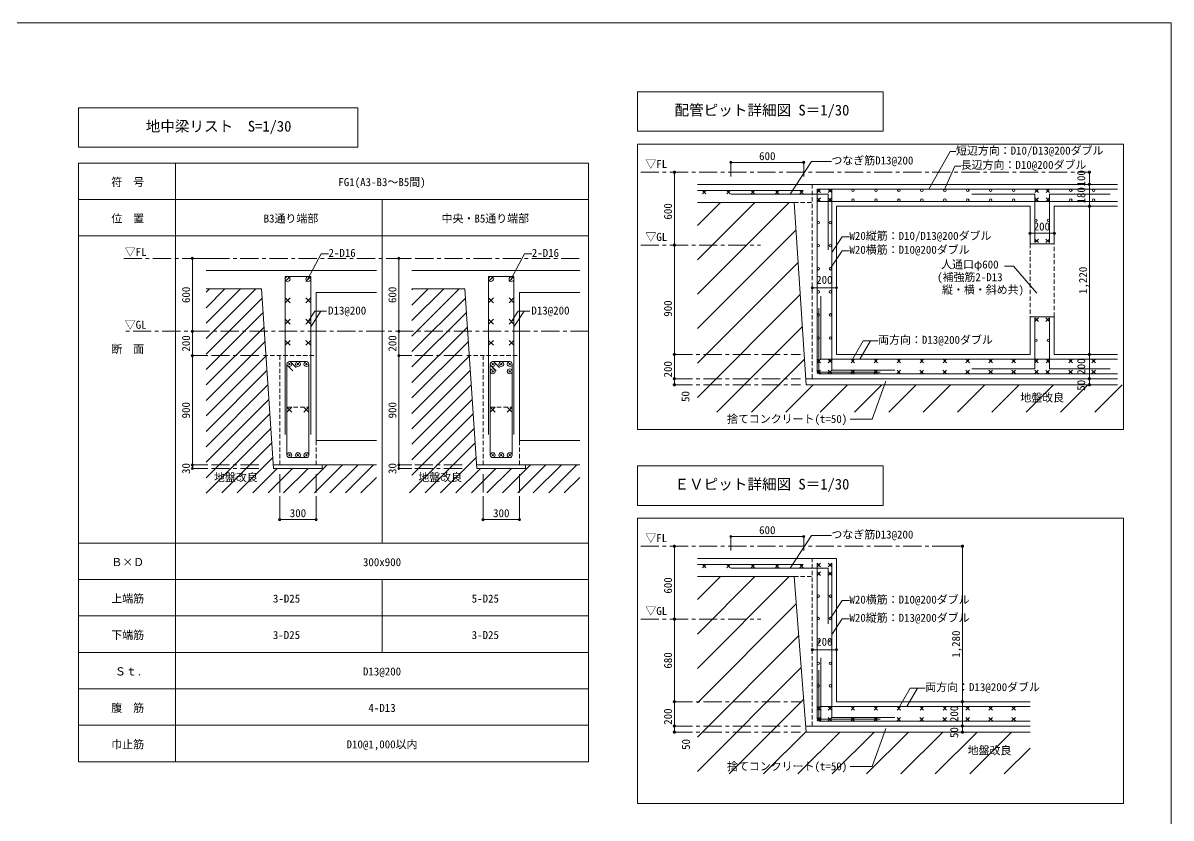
# Model space of a CAD drawing. Units: millimetres on the paper, enlarged 200 times, with parts at 1:30. Extents: x -919659 to 1109242, y -84607 to 904409.
# Drawn here: x 62246 to 125244, y -48249 to -4607 of the extents above; entities that cross this region are included whole.
import ezdxf
from ezdxf.enums import TextEntityAlignment as Align

# ---------------------------------------------------------------- set-up
doc = ezdxf.new("R2010")
doc.units = ezdxf.units.MM
doc.header["$LTSCALE"] = 200
doc.header["$PDMODE"] = 32
doc.header["$PDSIZE"] = 120
doc.linetypes.add('CHAIN1', pattern=[8, 5, -1, 1, -1])
doc.linetypes.add('DASHED1', pattern=[1.8, 1.2, -0.6])
for name, color, linetype, lineweight in [('7-8_', 7, 'Continuous', 9), ('8-0_', 7, 'Continuous', 9), ('8-1_', 7, 'Continuous', 9), ('8-2_', 4, 'Continuous', 5), ('8-7_寸法', 7, 'Continuous', 5), ('8-8_', 7, 'Continuous', 9), ('8-F_予備１', 4, 'CHAIN1', 5)]:
    doc.layers.add(name, color=color, linetype=linetype, lineweight=lineweight)
doc.styles.add('ＭＳ ゴシック', font='')
doc.styles.get('ＭＳ ゴシック').set_extended_font_data('MS Gothic')

msp = doc.modelspace()

# ---------------------------------------------------------------- hatches: boundary and pattern name
at = {"layer": '8-1_'}
for points in [[(76903.6, -23331.3, 1), (76830.6, -23331.3, 1)], [(77370.3, -23331.3, 1), (77297.3, -23331.3, 1)], [(77837, -23331.3, 1), (77764, -23331.3, 1)], [(88060.6, -23331.3, 1), (87987.6, -23331.3, 1)], [(88527.3, -23331.3, 1), (88454.3, -23331.3, 1)], [(88993.9, -23331.3, 1), (88920.9, -23331.3, 1)], [(88060.6, -23731.3, 1), (87987.6, -23731.3, 1)], [(88993.9, -23731.3, 1), (88920.9, -23731.3, 1)], [(76903.6, -28331.3, 1), (76830.6, -28331.3, 1)], [(77370.3, -28331.3, 1), (77297.3, -28331.3, 1)], [(77837, -28331.3, 1), (77764, -28331.3, 1)], [(88060.6, -28331.3, 1), (87987.6, -28331.3, 1)], [(88527.3, -28331.3, 1), (88454.3, -28331.3, 1)], [(88993.9, -28331.3, 1), (88920.9, -28331.3, 1)]]:
    msp.add_hatch(color=256, dxfattribs=at).paths.add_polyline_path(points)

# ---------------------------------------------------------------- linework, layer by layer
at = {"layer": '7-8_', "color": 5, "lineweight": 5}
for p in [(9844.5, -4606.6), (125244.5, -84606.6)]:
    msp.add_line(p, (125244.5, -4606.6), dxfattribs=at)
at = {"layer": '8-0_', "color": 3, "lineweight": 13}
for p, q in [((95974.6, -8386.6), (95974.6, -10553.3)), ((95974.6, -8386.6), (109453.6, -8386.6)), ((109453.6, -8386.6), (109453.6, -10553.3)), ((65284.6, -11432.8), (65284.6, -9266.2)), ((65284.6, -9266.2), (80617.9, -9266.2)), ((80617.9, -11432.8), (80617.9, -9266.2)), ((95974.6, -10553.3), (109453.6, -10553.3)), ((95974.6, -11251.1), (95974.6, -26917.8)), ((95974.6, -11251.1), (122641.3, -11251.1)), ((122641.3, -11251.1), (122641.3, -26917.8)), ((80617.9, -11432.8), (65284.6, -11432.8)), ((93284.6, -12297.4), (65284.6, -12297.4)), ((65284.6, -12297.4), (65284.6, -45158.2)), ((70617.9, -12297.4), (70617.9, -45158.2)), ((93284.6, -12297.4), (93284.6, -45158.2)), ((122303.7, -13466.1), (99251, -13466.1)), ((93284.6, -14297.4), (65284.6, -14297.4)), ((81951.2, -14297.4), (81951.2, -33158.2)), ((104556, -14466.1), (99251, -14466.1)), ((104556, -14466.1), (105222.6, -24466.1)), ((106889.3, -14666.1), (117506.2, -14666.1)), ((117506.2, -14666.1), (117506.2, -16732.8)), ((118839.5, -14666.1), (122303.7, -14666.1)), ((118839.5, -16732.8), (118839.5, -14666.1)), ((93284.6, -16297.4), (65284.6, -16297.4)), ((117506.2, -16732.8), (118839.5, -16732.8)), ((117506.2, -16732.8), (118839.5, -16732.8)), ((81640.6, -18198), (72293.8, -18198)), ((92797.6, -18198), (83591.1, -18198)), ((72293.8, -19198), (75333.8, -19198)), ((76000.5, -29064.7), (75333.8, -19198)), ((81640.6, -19398), (78333.8, -19398)), ((78333.8, -19398), (78333.8, -27531.3)), ((83591.1, -19198), (86490.8, -19198)), ((87157.4, -29064.7), (86490.8, -19198)), ((92797.6, -19398), (89490.8, -19398)), ((89490.8, -19398), (89490.8, -27531.3)), ((117506.2, -20732.8), (118839.5, -20732.8)), ((117506.2, -20732.8), (117506.2, -22799.5)), ((118839.5, -22799.5), (118839.5, -20732.8)), ((118839.5, -22799.5), (122303.7, -22799.5)), ((122303.7, -24132.8), (105206, -24132.8)), ((122303.7, -24466.1), (105222.6, -24466.1)), ((95974.6, -26917.8), (122641.3, -26917.8)), ((78333.8, -27531.3), (81640.6, -27531.3)), ((89490.8, -27531.3), (92797.6, -27531.3)), ((81640.6, -28864.7), (75982.8, -28864.7)), ((78667.1, -28864.7), (78667.1, -29064.7)), ((87157.4, -28864.7), (92797.6, -28864.7)), ((89824.1, -28864.7), (89824.1, -29064.7)), ((95974.6, -28917.8), (95974.6, -31084.5)), ((95974.6, -28917.8), (109453.6, -28917.8)), ((109453.6, -28917.8), (109453.6, -31084.5)), ((76000.5, -29064.7), (78667.1, -29064.7)), ((87157.4, -29064.7), (89824.1, -29064.7)), ((95974.6, -31084.5), (109453.6, -31084.5)), ((95974.6, -31782.3), (95974.6, -47449)), ((95974.6, -31782.3), (122641.3, -31782.3)), ((122641.3, -31782.3), (122641.3, -47449)), ((106889.3, -33997.3), (99251, -33997.3)), ((106889.3, -33997.3), (106889.3, -41864)), ((93284.6, -35158.2), (65284.6, -35158.2)), ((81951.2, -35158.2), (81951.2, -39158.2)), ((104556, -34997.3), (99251, -34997.3)), ((104556, -34997.3), (105222.6, -43530.7)), ((93284.6, -37158.2), (65284.6, -37158.2)), ((93284.6, -39158.2), (65284.6, -39158.2)), ((93284.6, -41158.2), (65284.6, -41158.2)), ((106889.3, -41864), (117506.2, -41864)), ((93284.6, -43158.2), (65284.6, -43158.2)), ((117506.2, -43197.3), (105206, -43197.3)), ((117506.2, -43530.7), (105222.6, -43530.7)), ((65284.6, -45158.2), (93284.6, -45158.2)), ((95974.6, -47449), (122641.3, -47449))]:
    msp.add_line(p, q, dxfattribs=at)
at = {"layer": '8-0_', "color": 3, "linetype": 'DASHED1', "lineweight": 13}
for p, q in [((105556, -24132.8), (105556, -13466.1)), ((104556, -14466.1), (105556, -14466.1)), ((117506.2, -16732.8), (117506.2, -20732.8)), ((118839.5, -20732.8), (118839.5, -16732.8)), ((75451.8, -22864.7), (78333.8, -22864.7)), ((76333.8, -22864.7), (76333.8, -28864.7)), ((86608.7, -22864.7), (89490.8, -22864.7)), ((87490.8, -22864.7), (87490.8, -28864.7)), ((78333.8, -28864.7), (78333.8, -27531.3)), ((89490.8, -28864.7), (89490.8, -27531.3)), ((105556, -43197.3), (105556, -33997.3)), ((104556, -34997.3), (105556, -34997.3))]:
    msp.add_line(p, q, dxfattribs=at)
at = {"layer": '8-0_', "color": 3, "lineweight": 13}
for points in [[(106889.3, -14666.1), (106889.3, -22799.5), (117506.2, -22799.5)], [(93284.6, -33158.2), (81951.2, -33158.2), (65284.6, -33158.2)]]:
    msp.add_lwpolyline(points, dxfattribs=at)
at = {"layer": '8-1_'}
for p, q in [((99251, -13799.5), (105056, -13799.5)), ((99722.6, -13799.5), (99534.1, -13988)), ((99534.1, -13799.5), (99722.6, -13988)), ((101056, -13799.5), (100867.4, -13988)), ((100867.4, -13799.5), (101056, -13988)), ((102389.3, -13799.5), (102200.7, -13988)), ((102200.7, -13799.5), (102389.3, -13988)), ((103722.6, -13799.5), (103534.1, -13988)), ((103534.1, -13799.5), (103722.6, -13988)), ((105056, -13799.5), (104867.4, -13988)), ((104867.4, -13799.5), (105056, -13988)), ((106011.2, -13732.8), (105822.6, -13921.4)), ((105822.6, -13732.8), (106011.2, -13921.4)), ((105822.6, -23766.1), (105822.6, -13732.8)), ((105822.6, -13732.8), (118112.9, -13732.8)), ((106434.1, -13732.8), (106622.6, -13921.4)), ((106622.6, -13732.8), (106622.6, -23666.1)), ((122303.7, -13732.8), (114179.5, -13732.8)), ((117779.5, -13732.8), (117968.1, -13921.4)), ((117968.1, -13732.8), (117779.5, -13921.4)), ((118384.3, -13732.8), (118572.9, -13921.4)), ((118572.9, -13732.8), (118384.3, -13921.4)), ((106011.2, -14210.9), (105822.6, -14399.5)), ((105822.6, -14210.9), (106011.2, -14399.5)), ((122303.7, -14399.5), (105822.6, -14399.5)), ((106622.6, -14210.9), (106434.1, -14399.5)), ((106434.1, -14210.9), (106622.6, -14399.5)), ((117772.9, -13999.5), (114306.2, -13999.5)), ((117772.9, -13999.5), (117772.9, -16666.1)), ((117779.5, -14210.9), (117968.1, -14399.5)), ((117968.1, -14210.9), (117779.5, -14399.5)), ((118384.3, -14210.9), (118572.9, -14399.5)), ((118572.9, -14210.9), (118384.3, -14399.5)), ((118572.9, -13999.5), (121906.2, -13999.5)), ((118572.9, -13999.5), (118572.9, -16666.1)), ((117972.9, -16666.1), (117772.9, -16466.1)), ((117772.9, -16666.1), (117972.9, -16466.1)), ((118372.9, -16666.1), (118572.9, -16466.1)), ((118572.9, -16666.1), (118372.9, -16466.1)), ((116101.3, -17959.2), (116602.8, -17959.2)), ((116602.8, -17959.2), (117885.5, -19446.2)), ((78033.8, -18531.3), (76633.8, -18531.3)), ((76633.8, -18798), (76900.5, -18531.3)), ((76633.8, -18531.3), (76633.8, -27198)), ((77767.1, -18798), (78033.8, -18531.3)), ((78033.8, -18531.3), (78033.8, -27198)), ((89190.8, -18531.3), (87790.8, -18531.3)), ((87790.8, -18798), (88057.4, -18531.3)), ((87790.8, -18531.3), (87790.8, -27198)), ((88924.1, -18798), (89190.8, -18531.3)), ((89190.8, -18531.3), (89190.8, -27198)), ((76900.5, -19964.7), (76633.8, -19698)), ((76633.8, -19964.7), (76900.5, -19698)), ((78033.8, -19964.7), (77767.1, -19698)), ((77767.1, -19964.7), (78033.8, -19698)), ((88057.4, -19964.7), (87790.8, -19698)), ((87790.8, -19964.7), (88057.4, -19698)), ((89190.8, -19964.7), (88924.1, -19698)), ((88924.1, -19964.7), (89190.8, -19698)), ((106022.6, -23066.1), (106022.6, -19599.5)), ((105922.6, -23866.1), (105922.6, -20266.1)), ((76900.5, -21131.3), (76633.8, -20864.7)), ((76633.8, -21131.3), (76900.5, -20864.7)), ((78033.8, -21131.3), (77767.1, -20864.7)), ((77767.1, -21131.3), (78033.8, -20864.7)), ((88057.4, -21131.3), (87790.8, -20864.7)), ((87790.8, -21131.3), (88057.4, -20864.7)), ((89190.8, -21131.3), (88924.1, -20864.7)), ((88924.1, -21131.3), (89190.8, -20864.7)), ((117972.9, -20799.5), (117772.9, -20999.5)), ((117772.9, -20799.5), (117972.9, -20999.5)), ((117772.9, -20799.5), (117772.9, -23599.5)), ((118372.9, -20799.5), (118572.9, -20999.5)), ((118572.9, -20799.5), (118372.9, -20999.5)), ((118572.9, -20799.5), (118572.9, -23599.5)), ((76900.5, -22298), (76633.8, -22031.3)), ((76633.8, -22298), (76900.5, -22031.3)), ((78033.8, -22298), (77767.1, -22031.3)), ((77767.1, -22298), (78033.8, -22031.3)), ((88057.4, -22298), (87790.8, -22031.3)), ((87790.8, -22298), (88057.4, -22031.3)), ((89190.8, -22298), (88924.1, -22031.3)), ((88924.1, -22298), (89190.8, -22031.3)), ((77800.5, -23198), (76867.1, -23198)), ((76961.4, -23237.1), (77242.4, -23518)), ((88957.4, -23198), (88024.1, -23198)), ((88118.4, -23237.1), (88399.3, -23518)), ((105822.6, -23066.1), (106011.2, -23254.7)), ((106011.2, -23066.1), (105822.6, -23254.7)), ((122303.7, -23066.1), (106022.6, -23066.1)), ((106434.1, -23066.1), (106622.6, -23254.7)), ((106622.6, -23066.1), (106434.1, -23254.7)), ((107882.6, -23066.1), (107694.1, -23254.7)), ((107694.1, -23066.1), (107882.6, -23254.7)), ((109142.6, -23066.1), (108954.1, -23254.7)), ((108954.1, -23066.1), (109142.6, -23254.7)), ((110402.6, -23066.1), (110214.1, -23254.7)), ((110214.1, -23066.1), (110402.6, -23254.7)), ((111661.4, -23066.1), (111472.9, -23254.7)), ((111472.9, -23066.1), (111661.4, -23254.7)), ((112921.4, -23066.1), (112732.9, -23254.7)), ((112732.9, -23066.1), (112921.4, -23254.7)), ((114181.4, -23066.1), (113992.9, -23254.7)), ((113992.9, -23066.1), (114181.4, -23254.7)), ((115441.4, -23066.1), (115252.9, -23254.7)), ((115252.9, -23066.1), (115441.4, -23254.7)), ((116701.4, -23066.1), (116512.9, -23254.7)), ((116512.9, -23066.1), (116701.4, -23254.7)), ((117772.9, -23066.1), (117961.4, -23254.7)), ((117961.4, -23066.1), (117772.9, -23254.7)), ((118384.3, -23066.1), (118572.9, -23254.7)), ((118572.9, -23066.1), (118384.3, -23254.7)), ((119832.9, -23066.1), (119644.3, -23254.7)), ((119644.3, -23066.1), (119832.9, -23254.7)), ((121092.9, -23066.1), (120904.3, -23254.7)), ((120904.3, -23066.1), (121092.9, -23254.7)), ((76733.8, -23325.7), (76733.8, -28331.3)), ((76772.8, -23425.6), (77053.8, -23706.6)), ((77933.8, -28331.3), (77933.8, -23331.3)), ((87890.8, -23325.7), (87890.8, -28331.3)), ((87929.8, -23425.6), (88210.8, -23706.6)), ((89090.8, -28331.3), (89090.8, -23331.3)), ((105822.6, -23666.1), (106011.2, -23854.7)), ((106011.2, -23666.1), (105822.6, -23854.7)), ((109289.3, -23766.1), (105822.6, -23766.1)), ((122303.7, -23866.1), (105922.6, -23866.1)), ((106622.6, -23866.1), (106425.1, -23668.6)), ((106622.6, -23666.1), (106434.1, -23854.7)), ((110089.3, -23666.1), (106622.6, -23666.1)), ((107685.9, -23668.4), (107882.6, -23865.1)), ((107882.6, -23666.1), (107694.1, -23854.7)), ((108946.7, -23668.2), (109142.6, -23864.1)), ((109142.6, -23666.1), (108954.1, -23854.7)), ((110207.6, -23667.9), (110402.6, -23863)), ((110402.6, -23666.1), (110214.1, -23854.7)), ((111468.8, -23667.3), (111661.4, -23859.9)), ((111661.4, -23666.1), (111472.9, -23854.7)), ((112729.6, -23667), (112921.4, -23858.9)), ((112921.4, -23666.1), (112732.9, -23854.7)), ((113990.4, -23666.8), (114181.4, -23857.8)), ((114181.4, -23666.1), (113992.9, -23854.7)), ((117772.9, -23599.5), (114306.2, -23599.5)), ((115251.2, -23666.6), (115441.4, -23856.8)), ((115441.4, -23666.1), (115252.9, -23854.7)), ((116512, -23666.4), (116701.4, -23855.7)), ((116701.4, -23666.1), (116512.9, -23854.7)), ((117772.9, -23666.1), (117961.4, -23854.7)), ((117961.4, -23666.1), (117772.9, -23854.7)), ((118572.9, -23866.1), (118375.3, -23668.6)), ((118572.9, -23666.1), (118384.3, -23854.7)), ((118572.9, -23599.5), (121906.2, -23599.5)), ((119641.9, -23666.8), (119832.9, -23857.8)), ((119832.9, -23666.1), (119644.3, -23854.7)), ((120902.7, -23666.6), (121092.9, -23856.8)), ((121092.9, -23666.1), (120904.3, -23854.7)), ((77000.5, -25964.7), (76733.8, -25698)), ((76733.8, -25964.7), (77000.5, -25698)), ((77933.8, -25964.7), (77667.1, -25698)), ((77667.1, -25964.7), (77933.8, -25698)), ((88157.4, -25964.7), (87890.8, -25698)), ((87890.8, -25964.7), (88157.4, -25698)), ((89090.8, -25964.7), (88824.1, -25698)), ((88824.1, -25964.7), (89090.8, -25698)), ((76867.1, -28464.7), (77800.5, -28464.7)), ((88024.1, -28464.7), (88957.4, -28464.7)), ((99251, -34330.7), (105056, -34330.7)), ((99722.6, -34330.7), (99534.1, -34519.2)), ((99534.1, -34330.7), (99722.6, -34519.2)), ((101056, -34330.7), (100867.4, -34519.2)), ((100867.4, -34330.7), (101056, -34519.2)), ((102389.3, -34330.7), (102200.7, -34519.2)), ((102200.7, -34330.7), (102389.3, -34519.2)), ((103722.6, -34330.7), (103534.1, -34519.2)), ((103534.1, -34330.7), (103722.6, -34519.2)), ((105056, -34330.7), (104867.4, -34519.2)), ((104867.4, -34330.7), (105056, -34519.2)), ((106011.2, -34264), (105822.6, -34452.6)), ((105822.6, -34264), (106011.2, -34452.6)), ((105822.6, -42830.7), (105822.6, -34264)), ((106622.6, -34264), (106434.1, -34452.6)), ((106434.1, -34264), (106622.6, -34452.6)), ((106622.6, -34264), (106622.6, -42730.7)), ((106011.2, -34742.1), (105822.6, -34930.7)), ((105822.6, -34742.1), (106011.2, -34930.7)), ((106622.6, -34742.1), (106434.1, -34930.7)), ((106434.1, -34742.1), (106622.6, -34930.7)), ((106022.6, -42930.7), (106022.6, -39464)), ((105922.6, -42930.7), (105922.6, -40130.7)), ((105822.6, -42130.7), (106011.2, -42319.2)), ((106011.2, -42130.7), (105822.6, -42319.2)), ((117506.2, -42130.7), (106022.6, -42130.7)), ((106434.1, -42130.7), (106622.6, -42319.2)), ((106622.6, -42130.7), (106434.1, -42319.2)), ((107882.6, -42130.7), (107694.1, -42319.2)), ((107694.1, -42130.7), (107882.6, -42319.2)), ((109142.6, -42130.7), (108954.1, -42319.2)), ((108954.1, -42130.7), (109142.6, -42319.2)), ((110402.6, -42130.7), (110214.1, -42319.2)), ((110214.1, -42130.7), (110402.6, -42319.2)), ((111661.4, -42130.7), (111472.9, -42319.2)), ((111472.9, -42130.7), (111661.4, -42319.2)), ((112921.4, -42130.7), (112732.9, -42319.2)), ((112732.9, -42130.7), (112921.4, -42319.2)), ((114181.4, -42130.7), (113992.9, -42319.2)), ((113992.9, -42130.7), (114181.4, -42319.2)), ((115441.4, -42130.7), (115252.9, -42319.2)), ((115252.9, -42130.7), (115441.4, -42319.2)), ((116701.4, -42130.7), (116512.9, -42319.2)), ((116512.9, -42130.7), (116701.4, -42319.2)), ((105822.6, -42730.7), (106011.2, -42919.2)), ((106011.2, -42730.7), (105822.6, -42919.2)), ((109289.3, -42830.7), (105822.6, -42830.7)), ((106622.6, -42930.7), (106425.1, -42733.1)), ((106622.6, -42730.7), (106434.1, -42919.2)), ((110089.3, -42730.7), (106622.6, -42730.7)), ((107685.9, -42732.9), (107882.6, -42929.6)), ((107882.6, -42730.7), (107694.1, -42919.2)), ((108946.7, -42732.7), (109142.6, -42928.6)), ((109142.6, -42730.7), (108954.1, -42919.2)), ((110207.6, -42732.5), (110402.6, -42927.5)), ((110402.6, -42730.7), (110214.1, -42919.2)), ((111468.8, -42731.8), (111661.4, -42924.4)), ((111661.4, -42730.7), (111472.9, -42919.2)), ((112729.6, -42731.6), (112921.4, -42923.4)), ((112921.4, -42730.7), (112732.9, -42919.2)), ((113990.4, -42731.3), (114181.4, -42922.3)), ((114181.4, -42730.7), (113992.9, -42919.2)), ((115251.2, -42731.1), (115441.4, -42921.3)), ((115441.4, -42730.7), (115252.9, -42919.2)), ((116512, -42730.9), (116701.4, -42920.3)), ((116701.4, -42730.7), (116512.9, -42919.2)), ((117506.2, -42930.7), (105922.6, -42930.7))]:
    msp.add_line(p, q, dxfattribs=at)
at = {"layer": '8-1_', "linetype": 'DASHED1'}
for p, q in [((76733.8, -25698), (77933.8, -25698)), ((87890.8, -25698), (89090.8, -25698))]:
    msp.add_line(p, q, dxfattribs=at)
at = {"layer": '8-1_'}
for points in [[(105922.6, -13732.8), (106622.6, -13732.8), (106434.1, -13921.4)], [(101089.3, -13999.5), (106422.6, -13999.5), (106422.6, -17066.1)], [(101089.3, -34530.7), (106422.6, -34530.7), (106422.6, -37597.3)]]:
    msp.add_lwpolyline(points, dxfattribs=at)
for centre, radius in [((107789, -13799.5), 66.7), ((109049.6, -13799.5), 66.7), ((110310.2, -13799.5), 66.7), ((111570.8, -13799.5), 66.7), ((112831.4, -13799.5), 66.7), ((114092, -13799.5), 66.7), ((115352.6, -13799.5), 66.7), ((116613.2, -13799.5), 66.7), ((119743.4, -13799.5), 66.7), ((121004, -13799.5), 66.7), ((107789, -14332.8), 66.7), ((109049.6, -14332.8), 66.7), ((110310.2, -14332.8), 66.7), ((111570.8, -14332.8), 66.7), ((112831.4, -14332.8), 66.7), ((114092, -14332.8), 66.7), ((115352.6, -14332.8), 66.7), ((116613.2, -14332.8), 66.7), ((119743.4, -14332.8), 66.7), ((121004, -14332.8), 66.7), ((105889.3, -15570.2), 66.7), ((106556, -15570.2), 66.7), ((117839.5, -15438.5), 66.7), ((118506.2, -15438.5), 66.7), ((105889.3, -16835.3), 66.7), ((106556, -16835.3), 66.7), ((105889.3, -18100.3), 66.7), ((106556, -18100.3), 66.7), ((76767.1, -18664.7), 133.3), ((77900.5, -18664.7), 133.3), ((87924.1, -18664.7), 133.3), ((89057.4, -18664.7), 133.3), ((105889.3, -19365.3), 66.7), ((106556, -19365.3), 66.7), ((105889.3, -20630.4), 66.7), ((106556, -20630.4), 66.7), ((105889.3, -21895.4), 66.7), ((106556, -21895.4), 66.7), ((117839.5, -22027.1), 66.7), ((118506.2, -22027.1), 66.7), ((76867.1, -23331.3), 133.3), ((76867.1, -23331.3), 36.5), ((77333.8, -23331.3), 133.3), ((77333.8, -23331.3), 36.5), ((77800.5, -23331.3), 133.3), ((77800.5, -23331.3), 36.5), ((88024.1, -23331.3), 133.3), ((88024.1, -23331.3), 36.5), ((88490.8, -23331.3), 133.3), ((88490.8, -23331.3), 36.5), ((88957.4, -23331.3), 133.3), ((88957.4, -23331.3), 36.5), ((88024.1, -23731.3), 133.3), ((88024.1, -23731.3), 36.5), ((88957.4, -23731.3), 133.3), ((88957.4, -23731.3), 36.5), ((76867.1, -28331.3), 133.3), ((76867.1, -28331.3), 36.5), ((77333.8, -28331.3), 133.3), ((77333.8, -28331.3), 36.5), ((77800.5, -28331.3), 133.3), ((77800.5, -28331.3), 36.5), ((88024.1, -28331.3), 133.3), ((88024.1, -28331.3), 36.5), ((88490.8, -28331.3), 133.3), ((88490.8, -28331.3), 36.5), ((88957.4, -28331.3), 133.3), ((88957.4, -28331.3), 36.5), ((105889.3, -36067.5), 66.7), ((106556, -36067.5), 66.7), ((105889.3, -37298.6), 66.7), ((106556, -37298.6), 66.7), ((105889.3, -38529.7), 66.7), ((106556, -38529.7), 66.7), ((105889.3, -39760.8), 66.7), ((106556, -39760.8), 66.7), ((105889.3, -40991.9), 66.7), ((106556, -40991.9), 66.7)]:
    msp.add_circle(centre, radius, dxfattribs=at)
at = {"layer": '8-2_'}
for p, q in [((99251, -17615.8), (102400.6, -14466.1)), ((99251, -19501.4), (104286.2, -14466.1)), ((99251, -15730.2), (100515, -14466.1)), ((99251, -21387), (104657, -15981)), ((99251, -23272.6), (104774.8, -17748.8)), ((75028.4, -19198), (72293.8, -21932.6)), ((72482.8, -19198), (72293.8, -19387)), ((74179.9, -19198), (72293.8, -21084)), ((73331.3, -19198), (72293.8, -20235.5)), ((86185.3, -19198), (83591.1, -21792.3)), ((83639.8, -19198), (83591.1, -19246.7)), ((85336.8, -19198), (83591.1, -20943.8)), ((84488.3, -19198), (83591.1, -20095.2)), ((99251, -25158.2), (104892.7, -19516.6)), ((75368.2, -19706.8), (72293.8, -22781.1)), ((86525.1, -19706.8), (83591.1, -22640.8)), ((75421.9, -20501.6), (72293.8, -23629.6)), ((86578.8, -20501.6), (83591.1, -23489.3)), ((75475.6, -21296.4), (72293.8, -24478.2)), ((86632.5, -21296.4), (83591.1, -24337.9)), ((100328.7, -25966.1), (105010.5, -21284.3)), ((75529.3, -22091.2), (72293.8, -25326.7)), ((86686.2, -22091.2), (83591.1, -25186.4)), ((75583, -22886), (72293.8, -26175.2)), ((86739.9, -22886), (83591.1, -26034.9)), ((102214.3, -25966.1), (105128.4, -23052.1)), ((75636.7, -23680.9), (72293.8, -27023.7)), ((86793.7, -23680.9), (83591.1, -26883.5)), ((75690.4, -24475.7), (72293.8, -27872.3)), ((86847.4, -24475.7), (83591.1, -27732)), ((105985.5, -25966.1), (107485.5, -24466.1)), ((107871.2, -25966.1), (109371.2, -24466.1)), ((109756.8, -25966.1), (111256.8, -24466.1)), ((111642.4, -25966.1), (113142.4, -24466.1)), ((113528, -25966.1), (115028, -24466.1)), ((115413.6, -25966.1), (116913.6, -24466.1)), ((117299.3, -25966.1), (118799.3, -24466.1)), ((119184.9, -25966.1), (120684.9, -24466.1)), ((121070.5, -25966.1), (122570.5, -24466.1)), ((75744.1, -25270.5), (72293.8, -28720.8)), ((86901.1, -25270.5), (83591.1, -28580.5)), ((75797.8, -26065.3), (72293.8, -29569.3)), ((86954.8, -26065.3), (83591.1, -29429)), ((75851.5, -26860.2), (72293.8, -30417.8)), ((87008.5, -26860.2), (83462.4, -30406.2)), ((75905.2, -27655), (73154, -30406.2)), ((87062.2, -27655), (84310.9, -30406.2)), ((75958.9, -28449.8), (74002.5, -30406.2)), ((78938.2, -28864.7), (77396.6, -30406.2)), ((79786.7, -28864.7), (78245.1, -30406.2)), ((80635.2, -28864.7), (79093.7, -30406.2)), ((81483.7, -28864.7), (79942.2, -30406.2)), ((87115.9, -28449.8), (85159.5, -30406.2)), ((90095.1, -28864.7), (88553.6, -30406.2)), ((90943.7, -28864.7), (89402.1, -30406.2)), ((91792.2, -28864.7), (90250.6, -30406.2)), ((92640.7, -28864.7), (91099.2, -30406.2)), ((76192.6, -29064.7), (74851, -30406.2)), ((77041.1, -29064.7), (75699.6, -30406.2)), ((77889.6, -29064.7), (76548.1, -30406.2)), ((81640.6, -29556.3), (80790.7, -30406.2)), ((87349.5, -29064.7), (86008, -30406.2)), ((88198.1, -29064.7), (86856.5, -30406.2)), ((89046.6, -29064.7), (87705, -30406.2)), ((92797.6, -29556.3), (91947.7, -30406.2)), ((99251, -38147), (102400.6, -34997.3)), ((99251, -40032.6), (104286.2, -34997.3)), ((99251, -36261.3), (100515, -34997.3)), ((99251, -41918.2), (104673.1, -36496.1)), ((99251, -43803.8), (104809.7, -38245.1)), ((99251, -45689.4), (104946.3, -39994.1)), ((100995.4, -45830.7), (105083, -41743.1)), ((102881, -45830.7), (105219.6, -43492)), ((104766.6, -45830.7), (107066.6, -43530.7)), ((106652.2, -45830.7), (108952.2, -43530.7)), ((108537.8, -45830.7), (110837.8, -43530.7)), ((110423.4, -45830.7), (112723.4, -43530.7)), ((112309.1, -45830.7), (114609.1, -43530.7)), ((114194.7, -45830.7), (116494.7, -43530.7)), ((116080.3, -45830.7), (117506.2, -44404.8))]:
    msp.add_line(p, q, dxfattribs=at)
at = {"layer": '8-7_寸法', "color": 4}
for p, q in [((101089.3, -12262.1), (105089.3, -12262.1)), ((101089.3, -12262.1), (101089.3, -13026.9)), ((105089.3, -12262.1), (105089.3, -13026.9)), ((117506.2, -16150.5), (118839.5, -16150.5)), ((71545.1, -17531.3), (73347.4, -17531.3)), ((82868.2, -17531.3), (83347.4, -17531.3)), ((82868.2, -17531.3), (82868.2, -21531.3)), ((82868.2, -17531.3), (83347.4, -17531.3)), ((105556, -19146.9), (106889.3, -19146.9)), ((71545.1, -22864.7), (71545.1, -21531.3)), ((71545.1, -21531.3), (72293.8, -21531.3)), ((82868.2, -21531.3), (83347.4, -21531.3)), ((71545.1, -28864.7), (71545.1, -22864.7)), ((71545.1, -22864.7), (72293.8, -22864.7)), ((71545.1, -22864.7), (72293.8, -22864.7)), ((82868.2, -28864.7), (82868.2, -22864.7)), ((82868.2, -22864.7), (83591.1, -22864.7)), ((71545.1, -29064.7), (71545.1, -28864.7)), ((71545.1, -28864.7), (72293.8, -28864.7)), ((82868.2, -29064.7), (82868.2, -28864.7)), ((82868.2, -28864.7), (83591.1, -28864.7)), ((71545.1, -29064.7), (72293.8, -29064.7)), ((82868.2, -29064.7), (83591.1, -29064.7)), ((76333.8, -31869.4), (76333.8, -30743.9)), ((78333.8, -31869.4), (78333.8, -30743.9)), ((87490.8, -31869.4), (87490.8, -30743.9)), ((89490.8, -31869.4), (89490.8, -30743.9)), ((76333.8, -31869.4), (78333.8, -31869.4)), ((87490.8, -31869.4), (89490.8, -31869.4)), ((101089.3, -32793.3), (105089.3, -32793.3)), ((101089.3, -32793.3), (101089.3, -33558.1)), ((105089.3, -32793.3), (105089.3, -33558.1)), ((105556, -39011.4), (106889.3, -39011.4))]:
    msp.add_line(p, q, dxfattribs=at)
for points in [[(71545.1, -21531.3), (71545.1, -17531.3), (72293.8, -17531.3)], [(82868.2, -21531.3), (82868.2, -22864.7), (83347.4, -22864.7)]]:
    msp.add_lwpolyline(points, dxfattribs=at)
at = {"layer": '8-7_寸法'}
for p in [(101089.3, -12262.1), (105089.3, -12262.1), (117506.2, -16150.5), (118839.5, -16150.5), (71545.1, -17531.3), (82868.2, -17531.3), (105556, -19146.9), (106889.3, -19146.9), (71545.1, -21531.3), (82868.2, -21531.3), (71545.1, -22864.7), (82868.2, -22864.7), (71545.1, -28864.7), (82868.2, -28864.7), (71545.1, -29064.7), (82868.2, -29064.7), (76333.8, -31869.4), (78333.8, -31869.4), (87490.8, -31869.4), (89490.8, -31869.4), (101089.3, -32793.3), (105089.3, -32793.3), (105556, -39011.4), (106889.3, -39011.4)]:
    msp.add_point(p, dxfattribs=at)
at = {"layer": '8-8_'}
for p, q in [((111953.6, -13732.8), (113115.8, -11666)), ((113442.4, -11666), (113115.8, -11666)), ((104343.9, -13999.5), (105524.1, -12207.6)), ((106610.4, -12207.6), (105524.1, -12207.6)), ((112801.9, -13779.6), (113375.7, -12473)), ((113702.3, -12473), (113375.7, -12473)), ((106622.6, -17210.2), (107194.2, -16344.4)), ((107597.2, -16344.4), (107194.2, -16344.4)), ((77881.6, -18651.7), (78606, -17280)), ((79009.1, -17280), (78606, -17280)), ((89038.6, -18651.7), (89763, -17280)), ((90166, -17280), (89763, -17280)), ((106558.2, -18071.7), (107194.2, -17108.2)), ((107597.2, -17108.2), (107194.2, -17108.2)), ((78033.8, -21278.1), (78595.1, -20427.7)), ((89190.8, -21278.1), (89752.1, -20427.7)), ((108353.3, -22051.3), (107724.2, -23140.9)), ((108752.8, -22051.3), (108166.9, -23066.1)), ((109171, -22051.3), (108353.3, -22051.3)), ((109589.4, -24262.6), (108836.4, -26361.3)), ((107632.7, -26361.3), (108836.4, -26361.3)), ((104343.9, -34530.7), (105524.1, -32738.8)), ((106610.4, -32738.8), (105524.1, -32738.8)), ((106558.2, -37273.9), (107194.2, -36310.5)), ((107597.2, -36310.5), (107194.2, -36310.5)), ((106622.6, -38176.3), (107194.2, -37310.5)), ((107597.2, -37310.5), (107194.2, -37310.5)), ((110938.7, -41115.8), (110309.6, -42205.4)), ((111338.2, -41115.8), (110752.3, -42130.7)), ((111756.3, -41115.8), (110938.7, -41115.8)), ((109589.4, -43327.1), (108836.4, -45425.8)), ((107632.7, -45425.8), (108836.4, -45425.8))]:
    msp.add_line(p, q, dxfattribs=at)
at = {"layer": '8-8_', "color": 4, "lineweight": 5}
msp.add_line((104099.9, -25966.1), (105599.9, -24466.1), dxfattribs=at)
at = {"layer": '8-8_'}
for points in [[(77892.3, -20989.8), (78263.3, -20427.7), (78893.7, -20427.7)], [(89049.2, -20989.8), (89420.3, -20427.7), (90050.7, -20427.7)]]:
    msp.add_lwpolyline(points, dxfattribs=at)
at = {"layer": '8-F_予備１'}
for p, q in [((96145.5, -12799.5), (120765.6, -12799.5)), ((96145.5, -16799.5), (102717.4, -16799.5)), ((92773.6, -17531.3), (67737.5, -17531.3)), ((93284.6, -21531.3), (67737.5, -21531.3)), ((75186, -22864.7), (72293.8, -22864.7)), ((86343, -22864.7), (83591.1, -22864.7)), ((97991.9, -22799.5), (104914.7, -22799.5)), ((97991.9, -24132.8), (104914.7, -24132.8)), ((97991.9, -24466.1), (104914.7, -24466.1)), ((75186, -28864.7), (72293.8, -28864.7)), ((86343, -28864.7), (83591.1, -28864.7)), ((75186, -29064.7), (72293.8, -29064.7)), ((76333.8, -29372.2), (76333.8, -30743.9)), ((78333.8, -29372.2), (78333.8, -30743.9)), ((86343, -29064.7), (83591.1, -29064.7)), ((87490.8, -29372.2), (87490.8, -30743.9)), ((89490.8, -29372.2), (89490.8, -30743.9)), ((96145.5, -33330.7), (112891.9, -33330.7)), ((96145.5, -37330.7), (102730.2, -37330.7)), ((97991.9, -41864), (104914.7, -41864)), ((97991.9, -43197.3), (104914.7, -43197.3)), ((97991.9, -43530.7), (104914.7, -43530.7))]:
    msp.add_line(p, q, dxfattribs=at)
at = {"layer": '8-F_予備１', "linetype": 'Continuous'}
for p, q in [((97991.9, -12799.5), (97991.9, -16799.5)), ((120765.6, -13466.1), (120765.6, -12799.5)), ((120765.6, -14666.1), (120765.6, -13466.1)), ((120765.6, -14666.1), (120765.6, -22799.5)), ((97991.9, -16799.5), (97991.9, -22799.5)), ((97991.9, -22799.5), (97991.9, -24132.8)), ((97991.9, -24132.8), (97991.9, -24466.1)), ((97991.9, -33330.7), (97991.9, -37330.7)), ((113796.8, -33330.7), (112891.9, -33330.7)), ((113796.8, -33330.7), (113796.8, -41864)), ((97991.9, -37330.7), (97991.9, -41864)), ((97991.9, -41864), (97991.9, -43197.3)), ((97991.9, -43197.3), (97991.9, -43530.7))]:
    msp.add_line(p, q, dxfattribs=at)
for points in [[(120765.6, -24466.1), (120765.6, -24132.8), (120765.6, -22799.5)], [(113796.8, -43530.7), (113796.8, -43197.3), (113796.8, -41864)]]:
    msp.add_lwpolyline(points, dxfattribs=at)
at = {"layer": '8-F_予備１', "color": 7}
for p in [(97991.9, -12799.5), (120765.6, -12799.5), (120765.6, -13466.1), (120765.6, -14666.1), (97991.9, -16799.5), (97991.9, -22799.5), (120765.6, -22799.5), (97991.9, -24132.8), (97991.9, -24466.1), (120765.6, -24132.8), (120765.6, -24466.1), (97991.9, -33330.7), (113796.8, -33330.7), (97991.9, -37330.7), (97991.9, -41864), (113796.8, -41864), (97991.9, -43197.3), (113796.8, -43197.3), (97991.9, -43530.7), (113796.8, -43530.7)]:
    msp.add_point(p, dxfattribs=at)

# ---------------------------------------------------------------- texts
at = {"layer": '8-0_', "style": 'ＭＳ ゴシック'}
for s, height, p in [('地中梁リスト  S=1/30', 586.5, (68984.6, -10746.2)), ('符\u3000号', 439.9, (67094.6, -13694)), ('FG1(A3-B3～B5間)', 439.9, (79551.2, -13694)), ('位\u3000置', 439.9, (67094.6, -15694)), ('B3通り端部', 439.9, (75451.2, -15694)), ('中央・B5通り端部', 439.9, (85217.9, -15694)), ('▽FL', 439.9, (67829.1, -17526.5)), ('▽GL', 439.9, (67829.1, -21526.5)), ('断\u3000面', 439.9, (67094.6, -22860.7)), ('Ｂ×Ｄ', 439.9, (67094.6, -34554.9)), ('300x900', 439.9, (80901.2, -34554.9)), ('上端筋', 439.9, (67094.6, -36554.9)), ('3-D25', 439.9, (75961.2, -36554.9)), ('5-D25', 439.9, (86867.9, -36554.9)), ('下端筋', 439.9, (67094.6, -38554.9)), ('3-D25', 439.9, (75959.6, -38554.9)), ('3-D25', 439.9, (86867.9, -38554.9)), ('Ｓｔ.', 439.9, (67292.9, -40554.9)), ('D13@200', 439.9, (80901.2, -40554.9)), ('腹\u3000筋', 439.9, (67094.6, -42554.9)), ('4-D13', 439.9, (81201.2, -42554.9)), ('巾止筋', 439.9, (67094.6, -44554.9)), ('D10@1,000以内', 439.9, (80001.2, -44554.9))]:
    msp.add_text(s, height=height, dxfattribs=at).set_placement(p, align=Align.BOTTOM_LEFT)
at = {"layer": '8-1_', "style": 'ＭＳ ゴシック'}
for s, p in [('人通口φ600', (112628.6, -18216.5)), ('(補強筋2-D13', (112407.9, -18912.1)), ('縦・横・斜め共)', (112676.6, -19602.7))]:
    msp.add_text(s, height=439.9, dxfattribs=at).set_placement(p, align=Align.BOTTOM_LEFT)
at = {"layer": '8-2_', "color": 7, "style": 'ＭＳ ゴシック'}
for p in [(72729.4, -29896.7), (83942, -29896.7)]:
    msp.add_text('地盤改良', height=439.9, dxfattribs=at).set_placement(p, align=Align.BOTTOM_LEFT)
at = {"layer": '8-7_寸法', "style": 'ＭＳ ゴシック'}
for s, p in [('600', (102640.8, -12266.5)), ('200', (117706, -16130.7)), ('200', (105772.6, -19058.8)), ('300', (76887.3, -31866.1)), ('300', (88044.3, -31866.1)), ('600', (102640.8, -32797.7)), ('200', (105772.6, -38923.3))]:
    msp.add_text(s, height=439.9, dxfattribs=at).set_placement(p, align=Align.BOTTOM_LEFT)
for s, p in [('180', (120665.6, -14516.1)), ('600', (71545.1, -19981.3)), ('600', (82868.2, -19981.3)), ('200', (71545.1, -22648)), ('200', (82868.2, -22648)), ('200', (120665.6, -23916.1)), ('50', (120665.6, -24794.7)), ('900', (71545.1, -26314.7)), ('900', (82868.2, -26314.7)), ('30', (71545.1, -29364.7)), ('30', (82868.2, -29364.7)), ('200', (113696.8, -42980.7)), ('50', (113696.8, -43859.2))]:
    msp.add_text(s, height=439.9, rotation=90, dxfattribs=at).set_placement(p, align=Align.BOTTOM_LEFT)
at = {"layer": '8-8_', "style": 'ＭＳ ゴシック'}
for s, p in [('短辺方向：D10/D13@200ダブル', (113442.4, -11966)), ('つなぎ筋D13@200', (106610.4, -12507.6)), ('▽FL', (96398.6, -12700.5)), ('長辺方向：D10@200ダブル', (113702.3, -12749.5)), ('▽GL', (96398.6, -16700.5)), ('W20縦筋：D10/D13@200ダブル', (107597.2, -16644.4)), ('2-D16', (79009.1, -17580)), ('2-D16', (90166, -17580)), ('W20横筋：D10@200ダブル', (107597.2, -17408.2)), ('D13@200', (78987, -20743.2)), ('D13@200', (90143.9, -20743.2)), ('両方向：D13@200ダブル', (109171, -22351.3)), ('地盤改良', (116973.3, -25526.3)), ('捨てコンクリート(t=50)', (100879.8, -26696.1)), ('▽FL', (96398.6, -33231.7)), ('つなぎ筋D13@200', (106610.4, -33038.8)), ('W20横筋：D10@200ダブル', (107597.2, -36610.5)), ('▽GL', (96398.6, -37231.7)), ('W20縦筋：D13@200ダブル', (107597.2, -37610.5)), ('両方向：D13@200ダブル', (111756.3, -41415.8)), ('地盤改良', (114085.7, -44890.1)), ('捨てコンクリート(t=50)', (100879.8, -45760.6))]:
    msp.add_text(s, height=439.9, dxfattribs=at).set_placement(p, align=Align.BOTTOM_LEFT)
at = {"layer": '8-F_予備１', "color": 7, "style": 'ＭＳ ゴシック'}
for s, p in [('配管ピット詳細図 S＝1/30', (97998.6, -9861.1)), ('ＥＶピット詳細図 S＝1/30', (97998.6, -30392.2))]:
    msp.add_text(s, height=586.5, dxfattribs=at).set_placement(p, align=Align.BOTTOM_LEFT)
for s, p in [('100', (120665.6, -13582.8)), ('600', (97991.9, -15399.5)), ('1,220', (120765.6, -19482.8)), ('900', (97991.9, -20732.8)), ('200', (97991.9, -24066.1)), ('50', (98949.2, -25412.9)), ('600', (97991.9, -35930.7)), ('1,280', (113796.8, -39452.8)), ('680', (97991.9, -40047.3)), ('200', (97991.9, -43130.7)), ('50', (98977.4, -44509.4))]:
    msp.add_text(s, height=439.9, rotation=90, dxfattribs=at).set_placement(p, align=Align.BOTTOM_LEFT)

doc.saveas('drawing.dxf')
